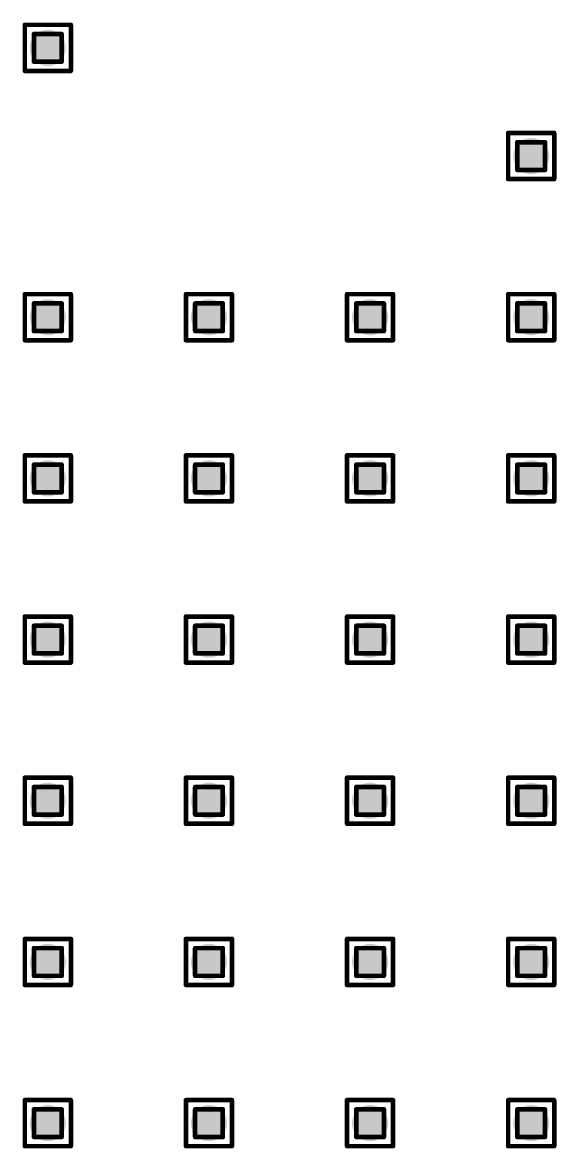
# Model space of a CAD drawing. Header units: millimetres. Extents: x -25 to 478, y -31 to 252.
# Drawn here: x 101.68 to 107.57, y 73.48 to 85.9 of the extents above; entities that cross this region are included whole.
import ezdxf

# ---------------------------------------------------------------- set-up
doc = ezdxf.new("R2010")
doc.units = ezdxf.units.MM
doc.layers.add('DrillDrawing', color=1, linetype='Continuous')
doc.layers.add('ViaHoleLayer', color=16, linetype='Continuous')

msp = doc.modelspace()

# ---------------------------------------------------------------- hatches: boundary and pattern name
at = {"layer": 'ViaHoleLayer'}
h = msp.add_hatch(color=16, dxfattribs=at)
edge = h.paths.add_edge_path()
edge.add_arc((101.956, 85.621), 0.2, 0, 360)
h = msp.add_hatch(color=16, dxfattribs=at)
edge = h.paths.add_edge_path()
edge.add_arc((107.29, 84.428), 0.2, 0, 360)
h = msp.add_hatch(color=16, dxfattribs=at)
edge = h.paths.add_edge_path()
edge.add_arc((101.956, 82.65), 0.2, 0, 360)
h = msp.add_hatch(color=16, dxfattribs=at)
edge = h.paths.add_edge_path()
edge.add_arc((103.734, 82.65), 0.2, 0, 360)
h = msp.add_hatch(color=16, dxfattribs=at)
edge = h.paths.add_edge_path()
edge.add_arc((105.512, 82.65), 0.2, 0, 360)
h = msp.add_hatch(color=16, dxfattribs=at)
edge = h.paths.add_edge_path()
edge.add_arc((107.29, 82.65), 0.2, 0, 360)
h = msp.add_hatch(color=16, dxfattribs=at)
edge = h.paths.add_edge_path()
edge.add_arc((101.956, 80.872), 0.2, 0, 360)
h = msp.add_hatch(color=16, dxfattribs=at)
edge = h.paths.add_edge_path()
edge.add_arc((103.734, 80.872), 0.2, 0, 360)
h = msp.add_hatch(color=16, dxfattribs=at)
edge = h.paths.add_edge_path()
edge.add_arc((105.512, 80.872), 0.2, 0, 360)
h = msp.add_hatch(color=16, dxfattribs=at)
edge = h.paths.add_edge_path()
edge.add_arc((107.29, 80.872), 0.2, 0, 360)
h = msp.add_hatch(color=16, dxfattribs=at)
edge = h.paths.add_edge_path()
edge.add_arc((101.956, 79.094), 0.2, 0, 360)
h = msp.add_hatch(color=16, dxfattribs=at)
edge = h.paths.add_edge_path()
edge.add_arc((103.734, 79.094), 0.2, 0, 360)
h = msp.add_hatch(color=16, dxfattribs=at)
edge = h.paths.add_edge_path()
edge.add_arc((105.512, 79.094), 0.2, 0, 360)
h = msp.add_hatch(color=16, dxfattribs=at)
edge = h.paths.add_edge_path()
edge.add_arc((107.29, 79.094), 0.2, 0, 360)
h = msp.add_hatch(color=16, dxfattribs=at)
edge = h.paths.add_edge_path()
edge.add_arc((101.956, 77.316), 0.2, 0, 360)
h = msp.add_hatch(color=16, dxfattribs=at)
edge = h.paths.add_edge_path()
edge.add_arc((103.734, 77.316), 0.2, 0, 360)
h = msp.add_hatch(color=16, dxfattribs=at)
edge = h.paths.add_edge_path()
edge.add_arc((105.512, 77.316), 0.2, 0, 360)
h = msp.add_hatch(color=16, dxfattribs=at)
edge = h.paths.add_edge_path()
edge.add_arc((107.29, 77.316), 0.2, 0, 360)
h = msp.add_hatch(color=16, dxfattribs=at)
edge = h.paths.add_edge_path()
edge.add_arc((101.956, 75.538), 0.2, 0, 360)
h = msp.add_hatch(color=16, dxfattribs=at)
edge = h.paths.add_edge_path()
edge.add_arc((103.734, 75.538), 0.2, 0, 360)
h = msp.add_hatch(color=16, dxfattribs=at)
edge = h.paths.add_edge_path()
edge.add_arc((105.512, 75.538), 0.2, 0, 360)
h = msp.add_hatch(color=16, dxfattribs=at)
edge = h.paths.add_edge_path()
edge.add_arc((107.29, 75.538), 0.2, 0, 360)
h = msp.add_hatch(color=16, dxfattribs=at)
edge = h.paths.add_edge_path()
edge.add_arc((101.956, 73.76), 0.2, 0, 360)
h = msp.add_hatch(color=16, dxfattribs=at)
edge = h.paths.add_edge_path()
edge.add_arc((103.734, 73.76), 0.2, 0, 360)
h = msp.add_hatch(color=16, dxfattribs=at)
edge = h.paths.add_edge_path()
edge.add_arc((105.512, 73.76), 0.2, 0, 360)
h = msp.add_hatch(color=16, dxfattribs=at)
edge = h.paths.add_edge_path()
edge.add_arc((107.29, 73.76), 0.2, 0, 360)

# ---------------------------------------------------------------- linework, layer by layer
at = {"layer": 'DrillDrawing', "const_width": 0.0508}
for points in [[(101.702, 85.875), (102.21, 85.875)], [(101.702, 85.367), (101.702, 85.875)], [(102.21, 85.367), (102.21, 85.875)], [(101.803, 85.774), (102.108, 85.774)], [(101.803, 85.469), (101.803, 85.774)], [(102.108, 85.469), (102.108, 85.774)], [(101.803, 85.469), (102.108, 85.469)], [(101.702, 85.367), (102.21, 85.367)], [(107.036, 84.682), (107.544, 84.682)], [(107.036, 84.174), (107.036, 84.682)], [(107.137, 84.58), (107.442, 84.58)], [(107.137, 84.275), (107.137, 84.58)], [(107.442, 84.275), (107.442, 84.58)], [(107.544, 84.174), (107.544, 84.682)], [(107.137, 84.275), (107.442, 84.275)], [(107.036, 84.174), (107.544, 84.174)], [(101.702, 82.904), (102.21, 82.904)], [(101.702, 82.396), (101.702, 82.904)], [(102.21, 82.396), (102.21, 82.904)], [(103.48, 82.904), (103.988, 82.904)], [(103.48, 82.396), (103.48, 82.904)], [(103.988, 82.396), (103.988, 82.904)], [(105.258, 82.904), (105.766, 82.904)], [(105.258, 82.396), (105.258, 82.904)], [(105.766, 82.396), (105.766, 82.904)], [(107.036, 82.904), (107.544, 82.904)], [(107.036, 82.396), (107.036, 82.904)], [(107.544, 82.396), (107.544, 82.904)], [(101.803, 82.802), (102.108, 82.802)], [(101.803, 82.497), (101.803, 82.802)], [(102.108, 82.497), (102.108, 82.802)], [(103.581, 82.802), (103.886, 82.802)], [(103.581, 82.497), (103.581, 82.802)], [(103.886, 82.497), (103.886, 82.802)], [(105.359, 82.802), (105.664, 82.802)], [(105.359, 82.497), (105.359, 82.802)], [(105.664, 82.497), (105.664, 82.802)], [(107.137, 82.802), (107.442, 82.802)], [(107.137, 82.497), (107.137, 82.802)], [(107.442, 82.497), (107.442, 82.802)], [(101.803, 82.497), (102.108, 82.497)], [(103.581, 82.497), (103.886, 82.497)], [(105.359, 82.497), (105.664, 82.497)], [(107.137, 82.497), (107.442, 82.497)], [(101.702, 82.396), (102.21, 82.396)], [(103.48, 82.396), (103.988, 82.396)], [(105.258, 82.396), (105.766, 82.396)], [(107.036, 82.396), (107.544, 82.396)], [(101.702, 81.126), (102.21, 81.126)], [(101.702, 80.618), (101.702, 81.126)], [(102.21, 80.618), (102.21, 81.126)], [(103.48, 81.126), (103.988, 81.126)], [(103.48, 80.618), (103.48, 81.126)], [(103.988, 80.618), (103.988, 81.126)], [(105.258, 81.126), (105.766, 81.126)], [(105.258, 80.618), (105.258, 81.126)], [(105.766, 80.618), (105.766, 81.126)], [(107.036, 81.126), (107.544, 81.126)], [(107.036, 80.618), (107.036, 81.126)], [(107.544, 80.618), (107.544, 81.126)], [(101.803, 81.024), (102.108, 81.024)], [(101.803, 80.719), (101.803, 81.024)], [(102.108, 80.719), (102.108, 81.024)], [(103.581, 81.024), (103.886, 81.024)], [(103.581, 80.719), (103.581, 81.024)], [(103.886, 80.719), (103.886, 81.024)], [(105.359, 81.024), (105.664, 81.024)], [(105.359, 80.719), (105.359, 81.024)], [(105.664, 80.719), (105.664, 81.024)], [(107.137, 81.024), (107.442, 81.024)], [(107.137, 80.719), (107.137, 81.024)], [(107.442, 80.719), (107.442, 81.024)], [(101.803, 80.719), (102.108, 80.719)], [(103.581, 80.719), (103.886, 80.719)], [(105.359, 80.719), (105.664, 80.719)], [(107.137, 80.719), (107.442, 80.719)], [(101.702, 80.618), (102.21, 80.618)], [(103.48, 80.618), (103.988, 80.618)], [(105.258, 80.618), (105.766, 80.618)], [(107.036, 80.618), (107.544, 80.618)], [(101.702, 79.348), (102.21, 79.348)], [(101.702, 78.84), (101.702, 79.348)], [(102.21, 78.84), (102.21, 79.348)], [(103.48, 79.348), (103.988, 79.348)], [(103.48, 78.84), (103.48, 79.348)], [(103.988, 78.84), (103.988, 79.348)], [(105.258, 79.348), (105.766, 79.348)], [(105.258, 78.84), (105.258, 79.348)], [(105.766, 78.84), (105.766, 79.348)], [(107.036, 79.348), (107.544, 79.348)], [(107.036, 78.84), (107.036, 79.348)], [(107.544, 78.84), (107.544, 79.348)], [(101.803, 79.246), (102.108, 79.246)], [(101.803, 78.941), (101.803, 79.246)], [(102.108, 78.941), (102.108, 79.246)], [(103.581, 79.246), (103.886, 79.246)], [(103.581, 78.941), (103.581, 79.246)], [(103.886, 78.941), (103.886, 79.246)], [(105.359, 79.246), (105.664, 79.246)], [(105.359, 78.941), (105.359, 79.246)], [(105.664, 78.941), (105.664, 79.246)], [(107.137, 79.246), (107.442, 79.246)], [(107.137, 78.941), (107.137, 79.246)], [(107.442, 78.941), (107.442, 79.246)], [(101.803, 78.941), (102.108, 78.941)], [(103.581, 78.941), (103.886, 78.941)], [(105.359, 78.941), (105.664, 78.941)], [(107.137, 78.941), (107.442, 78.941)], [(101.702, 78.84), (102.21, 78.84)], [(103.48, 78.84), (103.988, 78.84)], [(105.258, 78.84), (105.766, 78.84)], [(107.036, 78.84), (107.544, 78.84)], [(101.702, 77.57), (102.21, 77.57)], [(101.702, 77.062), (101.702, 77.57)], [(102.21, 77.062), (102.21, 77.57)], [(103.48, 77.57), (103.988, 77.57)], [(103.48, 77.062), (103.48, 77.57)], [(103.988, 77.062), (103.988, 77.57)], [(105.258, 77.57), (105.766, 77.57)], [(105.258, 77.062), (105.258, 77.57)], [(105.766, 77.062), (105.766, 77.57)], [(107.036, 77.57), (107.544, 77.57)], [(107.036, 77.062), (107.036, 77.57)], [(107.544, 77.062), (107.544, 77.57)], [(101.803, 77.468), (102.108, 77.468)], [(101.803, 77.163), (101.803, 77.468)], [(102.108, 77.163), (102.108, 77.468)], [(103.581, 77.468), (103.886, 77.468)], [(103.581, 77.163), (103.581, 77.468)], [(103.886, 77.163), (103.886, 77.468)], [(105.359, 77.468), (105.664, 77.468)], [(105.359, 77.163), (105.359, 77.468)], [(105.664, 77.163), (105.664, 77.468)], [(107.137, 77.468), (107.442, 77.468)], [(107.137, 77.163), (107.137, 77.468)], [(107.442, 77.163), (107.442, 77.468)], [(101.803, 77.163), (102.108, 77.163)], [(103.581, 77.163), (103.886, 77.163)], [(105.359, 77.163), (105.664, 77.163)], [(107.137, 77.163), (107.442, 77.163)], [(101.702, 77.062), (102.21, 77.062)], [(103.48, 77.062), (103.988, 77.062)], [(105.258, 77.062), (105.766, 77.062)], [(107.036, 77.062), (107.544, 77.062)], [(101.702, 75.792), (102.21, 75.792)], [(101.702, 75.284), (101.702, 75.792)], [(102.21, 75.284), (102.21, 75.792)], [(103.48, 75.792), (103.988, 75.792)], [(103.48, 75.284), (103.48, 75.792)], [(103.988, 75.284), (103.988, 75.792)], [(105.258, 75.792), (105.766, 75.792)], [(105.258, 75.284), (105.258, 75.792)], [(105.766, 75.284), (105.766, 75.792)], [(107.036, 75.792), (107.544, 75.792)], [(107.036, 75.284), (107.036, 75.792)], [(107.544, 75.284), (107.544, 75.792)], [(101.803, 75.69), (102.108, 75.69)], [(101.803, 75.385), (101.803, 75.69)], [(102.108, 75.385), (102.108, 75.69)], [(103.581, 75.69), (103.886, 75.69)], [(103.581, 75.385), (103.581, 75.69)], [(103.886, 75.385), (103.886, 75.69)], [(105.359, 75.69), (105.664, 75.69)], [(105.359, 75.385), (105.359, 75.69)], [(105.664, 75.385), (105.664, 75.69)], [(107.137, 75.69), (107.442, 75.69)], [(107.137, 75.385), (107.137, 75.69)], [(107.442, 75.385), (107.442, 75.69)], [(101.803, 75.385), (102.108, 75.385)], [(103.581, 75.385), (103.886, 75.385)], [(105.359, 75.385), (105.664, 75.385)], [(107.137, 75.385), (107.442, 75.385)], [(101.702, 75.284), (102.21, 75.284)], [(103.48, 75.284), (103.988, 75.284)], [(105.258, 75.284), (105.766, 75.284)], [(107.036, 75.284), (107.544, 75.284)], [(101.702, 74.014), (102.21, 74.014)], [(101.702, 73.506), (101.702, 74.014)], [(102.21, 73.506), (102.21, 74.014)], [(103.48, 74.014), (103.988, 74.014)], [(103.48, 73.506), (103.48, 74.014)], [(103.988, 73.506), (103.988, 74.014)], [(105.258, 74.014), (105.766, 74.014)], [(105.258, 73.506), (105.258, 74.014)], [(105.766, 73.506), (105.766, 74.014)], [(107.036, 74.014), (107.544, 74.014)], [(107.036, 73.506), (107.036, 74.014)], [(107.544, 73.506), (107.544, 74.014)], [(101.803, 73.912), (102.108, 73.912)], [(101.803, 73.607), (101.803, 73.912)], [(102.108, 73.607), (102.108, 73.912)], [(103.581, 73.912), (103.886, 73.912)], [(103.581, 73.607), (103.581, 73.912)], [(103.886, 73.607), (103.886, 73.912)], [(105.359, 73.912), (105.664, 73.912)], [(105.359, 73.607), (105.359, 73.912)], [(105.664, 73.607), (105.664, 73.912)], [(107.137, 73.912), (107.442, 73.912)], [(107.137, 73.607), (107.137, 73.912)], [(107.442, 73.607), (107.442, 73.912)], [(101.702, 73.506), (102.21, 73.506)], [(101.803, 73.607), (102.108, 73.607)], [(103.48, 73.506), (103.988, 73.506)], [(103.581, 73.607), (103.886, 73.607)], [(105.258, 73.506), (105.766, 73.506)], [(105.359, 73.607), (105.664, 73.607)], [(107.036, 73.506), (107.544, 73.506)], [(107.137, 73.607), (107.442, 73.607)]]:
    msp.add_lwpolyline(points, dxfattribs=at)
at = {"layer": 'DrillDrawing', "const_width": 0.0254}
for points in [[(101.689, 85.875, 1), (101.714, 85.875, 1)], [(101.689, 85.875, 1), (101.714, 85.875, 1)], [(102.197, 85.875, 1), (102.222, 85.875, 1)], [(102.197, 85.875, 1), (102.222, 85.875, 1)], [(101.79, 85.774, 1), (101.816, 85.774, 1)], [(101.79, 85.774, 1), (101.816, 85.774, 1)], [(102.095, 85.774, 1), (102.121, 85.774, 1)], [(102.095, 85.774, 1), (102.121, 85.774, 1)], [(101.79, 85.469, 1), (101.816, 85.469, 1)], [(101.79, 85.469, 1), (101.816, 85.469, 1)], [(102.095, 85.469, 1), (102.121, 85.469, 1)], [(102.095, 85.469, 1), (102.121, 85.469, 1)], [(101.689, 85.367, 1), (101.714, 85.367, 1)], [(101.689, 85.367, 1), (101.714, 85.367, 1)], [(102.197, 85.367, 1), (102.222, 85.367, 1)], [(102.197, 85.367, 1), (102.222, 85.367, 1)], [(107.023, 84.682, 1), (107.048, 84.682, 1)], [(107.023, 84.682, 1), (107.048, 84.682, 1)], [(107.124, 84.58, 1), (107.15, 84.58, 1)], [(107.124, 84.58, 1), (107.15, 84.58, 1)], [(107.429, 84.58, 1), (107.455, 84.58, 1)], [(107.429, 84.58, 1), (107.455, 84.58, 1)], [(107.531, 84.682, 1), (107.556, 84.682, 1)], [(107.531, 84.682, 1), (107.556, 84.682, 1)], [(107.124, 84.275, 1), (107.15, 84.275, 1)], [(107.124, 84.275, 1), (107.15, 84.275, 1)], [(107.429, 84.275, 1), (107.455, 84.275, 1)], [(107.429, 84.275, 1), (107.455, 84.275, 1)], [(107.023, 84.174, 1), (107.048, 84.174, 1)], [(107.023, 84.174, 1), (107.048, 84.174, 1)], [(107.531, 84.174, 1), (107.556, 84.174, 1)], [(107.531, 84.174, 1), (107.556, 84.174, 1)], [(101.689, 82.904, 1), (101.714, 82.904, 1)], [(101.689, 82.904, 1), (101.714, 82.904, 1)], [(102.197, 82.904, 1), (102.222, 82.904, 1)], [(102.197, 82.904, 1), (102.222, 82.904, 1)], [(103.467, 82.904, 1), (103.492, 82.904, 1)], [(103.467, 82.904, 1), (103.492, 82.904, 1)], [(103.975, 82.904, 1), (104, 82.904, 1)], [(103.975, 82.904, 1), (104, 82.904, 1)], [(105.245, 82.904, 1), (105.27, 82.904, 1)], [(105.245, 82.904, 1), (105.27, 82.904, 1)], [(105.753, 82.904, 1), (105.778, 82.904, 1)], [(105.753, 82.904, 1), (105.778, 82.904, 1)], [(107.023, 82.904, 1), (107.048, 82.904, 1)], [(107.023, 82.904, 1), (107.048, 82.904, 1)], [(107.531, 82.904, 1), (107.556, 82.904, 1)], [(107.531, 82.904, 1), (107.556, 82.904, 1)], [(101.79, 82.802, 1), (101.816, 82.802, 1)], [(101.79, 82.802, 1), (101.816, 82.802, 1)], [(102.095, 82.802, 1), (102.121, 82.802, 1)], [(102.095, 82.802, 1), (102.121, 82.802, 1)], [(103.569, 82.802, 1), (103.594, 82.802, 1)], [(103.569, 82.802, 1), (103.594, 82.802, 1)], [(103.873, 82.802, 1), (103.899, 82.802, 1)], [(103.873, 82.802, 1), (103.899, 82.802, 1)], [(105.347, 82.802, 1), (105.372, 82.802, 1)], [(105.347, 82.802, 1), (105.372, 82.802, 1)], [(105.651, 82.802, 1), (105.677, 82.802, 1)], [(105.651, 82.802, 1), (105.677, 82.802, 1)], [(107.124, 82.802, 1), (107.15, 82.802, 1)], [(107.124, 82.802, 1), (107.15, 82.802, 1)], [(107.429, 82.802, 1), (107.455, 82.802, 1)], [(107.429, 82.802, 1), (107.455, 82.802, 1)], [(101.79, 82.497, 1), (101.816, 82.497, 1)], [(101.79, 82.497, 1), (101.816, 82.497, 1)], [(102.095, 82.497, 1), (102.121, 82.497, 1)], [(102.095, 82.497, 1), (102.121, 82.497, 1)], [(103.569, 82.497, 1), (103.594, 82.497, 1)], [(103.569, 82.497, 1), (103.594, 82.497, 1)], [(103.873, 82.497, 1), (103.899, 82.497, 1)], [(103.873, 82.497, 1), (103.899, 82.497, 1)], [(105.347, 82.497, 1), (105.372, 82.497, 1)], [(105.347, 82.497, 1), (105.372, 82.497, 1)], [(105.651, 82.497, 1), (105.677, 82.497, 1)], [(105.651, 82.497, 1), (105.677, 82.497, 1)], [(107.124, 82.497, 1), (107.15, 82.497, 1)], [(107.124, 82.497, 1), (107.15, 82.497, 1)], [(107.429, 82.497, 1), (107.455, 82.497, 1)], [(107.429, 82.497, 1), (107.455, 82.497, 1)], [(101.689, 82.396, 1), (101.714, 82.396, 1)], [(101.689, 82.396, 1), (101.714, 82.396, 1)], [(102.197, 82.396, 1), (102.222, 82.396, 1)], [(102.197, 82.396, 1), (102.222, 82.396, 1)], [(103.467, 82.396, 1), (103.492, 82.396, 1)], [(103.467, 82.396, 1), (103.492, 82.396, 1)], [(103.975, 82.396, 1), (104, 82.396, 1)], [(103.975, 82.396, 1), (104, 82.396, 1)], [(105.245, 82.396, 1), (105.27, 82.396, 1)], [(105.245, 82.396, 1), (105.27, 82.396, 1)], [(105.753, 82.396, 1), (105.778, 82.396, 1)], [(105.753, 82.396, 1), (105.778, 82.396, 1)], [(107.023, 82.396, 1), (107.048, 82.396, 1)], [(107.023, 82.396, 1), (107.048, 82.396, 1)], [(107.531, 82.396, 1), (107.556, 82.396, 1)], [(107.531, 82.396, 1), (107.556, 82.396, 1)], [(101.689, 81.126, 1), (101.714, 81.126, 1)], [(101.689, 81.126, 1), (101.714, 81.126, 1)], [(102.197, 81.126, 1), (102.222, 81.126, 1)], [(102.197, 81.126, 1), (102.222, 81.126, 1)], [(103.467, 81.126, 1), (103.492, 81.126, 1)], [(103.467, 81.126, 1), (103.492, 81.126, 1)], [(103.975, 81.126, 1), (104, 81.126, 1)], [(103.975, 81.126, 1), (104, 81.126, 1)], [(105.245, 81.126, 1), (105.27, 81.126, 1)], [(105.245, 81.126, 1), (105.27, 81.126, 1)], [(105.753, 81.126, 1), (105.778, 81.126, 1)], [(105.753, 81.126, 1), (105.778, 81.126, 1)], [(107.023, 81.126, 1), (107.048, 81.126, 1)], [(107.023, 81.126, 1), (107.048, 81.126, 1)], [(107.531, 81.126, 1), (107.556, 81.126, 1)], [(107.531, 81.126, 1), (107.556, 81.126, 1)], [(101.79, 81.024, 1), (101.816, 81.024, 1)], [(101.79, 81.024, 1), (101.816, 81.024, 1)], [(102.095, 81.024, 1), (102.121, 81.024, 1)], [(102.095, 81.024, 1), (102.121, 81.024, 1)], [(103.569, 81.024, 1), (103.594, 81.024, 1)], [(103.569, 81.024, 1), (103.594, 81.024, 1)], [(103.873, 81.024, 1), (103.899, 81.024, 1)], [(103.873, 81.024, 1), (103.899, 81.024, 1)], [(105.347, 81.024, 1), (105.372, 81.024, 1)], [(105.347, 81.024, 1), (105.372, 81.024, 1)], [(105.651, 81.024, 1), (105.677, 81.024, 1)], [(105.651, 81.024, 1), (105.677, 81.024, 1)], [(107.124, 81.024, 1), (107.15, 81.024, 1)], [(107.124, 81.024, 1), (107.15, 81.024, 1)], [(107.429, 81.024, 1), (107.455, 81.024, 1)], [(107.429, 81.024, 1), (107.455, 81.024, 1)], [(101.79, 80.719, 1), (101.816, 80.719, 1)], [(101.79, 80.719, 1), (101.816, 80.719, 1)], [(102.095, 80.719, 1), (102.121, 80.719, 1)], [(102.095, 80.719, 1), (102.121, 80.719, 1)], [(103.569, 80.719, 1), (103.594, 80.719, 1)], [(103.569, 80.719, 1), (103.594, 80.719, 1)], [(103.873, 80.719, 1), (103.899, 80.719, 1)], [(103.873, 80.719, 1), (103.899, 80.719, 1)], [(105.347, 80.719, 1), (105.372, 80.719, 1)], [(105.347, 80.719, 1), (105.372, 80.719, 1)], [(105.651, 80.719, 1), (105.677, 80.719, 1)], [(105.651, 80.719, 1), (105.677, 80.719, 1)], [(107.124, 80.719, 1), (107.15, 80.719, 1)], [(107.124, 80.719, 1), (107.15, 80.719, 1)], [(107.429, 80.719, 1), (107.455, 80.719, 1)], [(107.429, 80.719, 1), (107.455, 80.719, 1)], [(101.689, 80.618, 1), (101.714, 80.618, 1)], [(101.689, 80.618, 1), (101.714, 80.618, 1)], [(102.197, 80.618, 1), (102.222, 80.618, 1)], [(102.197, 80.618, 1), (102.222, 80.618, 1)], [(103.467, 80.618, 1), (103.492, 80.618, 1)], [(103.467, 80.618, 1), (103.492, 80.618, 1)], [(103.975, 80.618, 1), (104, 80.618, 1)], [(103.975, 80.618, 1), (104, 80.618, 1)], [(105.245, 80.618, 1), (105.27, 80.618, 1)], [(105.245, 80.618, 1), (105.27, 80.618, 1)], [(105.753, 80.618, 1), (105.778, 80.618, 1)], [(105.753, 80.618, 1), (105.778, 80.618, 1)], [(107.023, 80.618, 1), (107.048, 80.618, 1)], [(107.023, 80.618, 1), (107.048, 80.618, 1)], [(107.531, 80.618, 1), (107.556, 80.618, 1)], [(107.531, 80.618, 1), (107.556, 80.618, 1)], [(101.689, 79.348, 1), (101.714, 79.348, 1)], [(101.689, 79.348, 1), (101.714, 79.348, 1)], [(102.197, 79.348, 1), (102.222, 79.348, 1)], [(102.197, 79.348, 1), (102.222, 79.348, 1)], [(103.467, 79.348, 1), (103.492, 79.348, 1)], [(103.467, 79.348, 1), (103.492, 79.348, 1)], [(103.975, 79.348, 1), (104, 79.348, 1)], [(103.975, 79.348, 1), (104, 79.348, 1)], [(105.245, 79.348, 1), (105.27, 79.348, 1)], [(105.245, 79.348, 1), (105.27, 79.348, 1)], [(105.753, 79.348, 1), (105.778, 79.348, 1)], [(105.753, 79.348, 1), (105.778, 79.348, 1)], [(107.023, 79.348, 1), (107.048, 79.348, 1)], [(107.023, 79.348, 1), (107.048, 79.348, 1)], [(107.531, 79.348, 1), (107.556, 79.348, 1)], [(107.531, 79.348, 1), (107.556, 79.348, 1)], [(101.79, 79.246, 1), (101.816, 79.246, 1)], [(101.79, 79.246, 1), (101.816, 79.246, 1)], [(102.095, 79.246, 1), (102.121, 79.246, 1)], [(102.095, 79.246, 1), (102.121, 79.246, 1)], [(103.569, 79.246, 1), (103.594, 79.246, 1)], [(103.569, 79.246, 1), (103.594, 79.246, 1)], [(103.873, 79.246, 1), (103.899, 79.246, 1)], [(103.873, 79.246, 1), (103.899, 79.246, 1)], [(105.347, 79.246, 1), (105.372, 79.246, 1)], [(105.347, 79.246, 1), (105.372, 79.246, 1)], [(105.651, 79.246, 1), (105.677, 79.246, 1)], [(105.651, 79.246, 1), (105.677, 79.246, 1)], [(107.124, 79.246, 1), (107.15, 79.246, 1)], [(107.124, 79.246, 1), (107.15, 79.246, 1)], [(107.429, 79.246, 1), (107.455, 79.246, 1)], [(107.429, 79.246, 1), (107.455, 79.246, 1)], [(101.79, 78.941, 1), (101.816, 78.941, 1)], [(101.79, 78.941, 1), (101.816, 78.941, 1)], [(102.095, 78.941, 1), (102.121, 78.941, 1)], [(102.095, 78.941, 1), (102.121, 78.941, 1)], [(103.569, 78.941, 1), (103.594, 78.941, 1)], [(103.569, 78.941, 1), (103.594, 78.941, 1)], [(103.873, 78.941, 1), (103.899, 78.941, 1)], [(103.873, 78.941, 1), (103.899, 78.941, 1)], [(105.347, 78.941, 1), (105.372, 78.941, 1)], [(105.347, 78.941, 1), (105.372, 78.941, 1)], [(105.651, 78.941, 1), (105.677, 78.941, 1)], [(105.651, 78.941, 1), (105.677, 78.941, 1)], [(107.124, 78.941, 1), (107.15, 78.941, 1)], [(107.124, 78.941, 1), (107.15, 78.941, 1)], [(107.429, 78.941, 1), (107.455, 78.941, 1)], [(107.429, 78.941, 1), (107.455, 78.941, 1)], [(101.689, 78.84, 1), (101.714, 78.84, 1)], [(101.689, 78.84, 1), (101.714, 78.84, 1)], [(102.197, 78.84, 1), (102.222, 78.84, 1)], [(102.197, 78.84, 1), (102.222, 78.84, 1)], [(103.467, 78.84, 1), (103.492, 78.84, 1)], [(103.467, 78.84, 1), (103.492, 78.84, 1)], [(103.975, 78.84, 1), (104, 78.84, 1)], [(103.975, 78.84, 1), (104, 78.84, 1)], [(105.245, 78.84, 1), (105.27, 78.84, 1)], [(105.245, 78.84, 1), (105.27, 78.84, 1)], [(105.753, 78.84, 1), (105.778, 78.84, 1)], [(105.753, 78.84, 1), (105.778, 78.84, 1)], [(107.023, 78.84, 1), (107.048, 78.84, 1)], [(107.023, 78.84, 1), (107.048, 78.84, 1)], [(107.531, 78.84, 1), (107.556, 78.84, 1)], [(107.531, 78.84, 1), (107.556, 78.84, 1)], [(101.689, 77.57, 1), (101.714, 77.57, 1)], [(101.689, 77.57, 1), (101.714, 77.57, 1)], [(102.197, 77.57, 1), (102.222, 77.57, 1)], [(102.197, 77.57, 1), (102.222, 77.57, 1)], [(103.467, 77.57, 1), (103.492, 77.57, 1)], [(103.467, 77.57, 1), (103.492, 77.57, 1)], [(103.975, 77.57, 1), (104, 77.57, 1)], [(103.975, 77.57, 1), (104, 77.57, 1)], [(105.245, 77.57, 1), (105.27, 77.57, 1)], [(105.245, 77.57, 1), (105.27, 77.57, 1)], [(105.753, 77.57, 1), (105.778, 77.57, 1)], [(105.753, 77.57, 1), (105.778, 77.57, 1)], [(107.023, 77.57, 1), (107.048, 77.57, 1)], [(107.023, 77.57, 1), (107.048, 77.57, 1)], [(107.531, 77.57, 1), (107.556, 77.57, 1)], [(107.531, 77.57, 1), (107.556, 77.57, 1)], [(101.79, 77.468, 1), (101.816, 77.468, 1)], [(101.79, 77.468, 1), (101.816, 77.468, 1)], [(102.095, 77.468, 1), (102.121, 77.468, 1)], [(102.095, 77.468, 1), (102.121, 77.468, 1)], [(103.569, 77.468, 1), (103.594, 77.468, 1)], [(103.569, 77.468, 1), (103.594, 77.468, 1)], [(103.873, 77.468, 1), (103.899, 77.468, 1)], [(103.873, 77.468, 1), (103.899, 77.468, 1)], [(105.347, 77.468, 1), (105.372, 77.468, 1)], [(105.347, 77.468, 1), (105.372, 77.468, 1)], [(105.651, 77.468, 1), (105.677, 77.468, 1)], [(105.651, 77.468, 1), (105.677, 77.468, 1)], [(107.124, 77.468, 1), (107.15, 77.468, 1)], [(107.124, 77.468, 1), (107.15, 77.468, 1)], [(107.429, 77.468, 1), (107.455, 77.468, 1)], [(107.429, 77.468, 1), (107.455, 77.468, 1)], [(101.79, 77.163, 1), (101.816, 77.163, 1)], [(101.79, 77.163, 1), (101.816, 77.163, 1)], [(102.095, 77.163, 1), (102.121, 77.163, 1)], [(102.095, 77.163, 1), (102.121, 77.163, 1)], [(103.569, 77.163, 1), (103.594, 77.163, 1)], [(103.569, 77.163, 1), (103.594, 77.163, 1)], [(103.873, 77.163, 1), (103.899, 77.163, 1)], [(103.873, 77.163, 1), (103.899, 77.163, 1)], [(105.347, 77.163, 1), (105.372, 77.163, 1)], [(105.347, 77.163, 1), (105.372, 77.163, 1)], [(105.651, 77.163, 1), (105.677, 77.163, 1)], [(105.651, 77.163, 1), (105.677, 77.163, 1)], [(107.124, 77.163, 1), (107.15, 77.163, 1)], [(107.124, 77.163, 1), (107.15, 77.163, 1)], [(107.429, 77.163, 1), (107.455, 77.163, 1)], [(107.429, 77.163, 1), (107.455, 77.163, 1)], [(101.689, 77.062, 1), (101.714, 77.062, 1)], [(101.689, 77.062, 1), (101.714, 77.062, 1)], [(102.197, 77.062, 1), (102.222, 77.062, 1)], [(102.197, 77.062, 1), (102.222, 77.062, 1)], [(103.467, 77.062, 1), (103.492, 77.062, 1)], [(103.467, 77.062, 1), (103.492, 77.062, 1)], [(103.975, 77.062, 1), (104, 77.062, 1)], [(103.975, 77.062, 1), (104, 77.062, 1)], [(105.245, 77.062, 1), (105.27, 77.062, 1)], [(105.245, 77.062, 1), (105.27, 77.062, 1)], [(105.753, 77.062, 1), (105.778, 77.062, 1)], [(105.753, 77.062, 1), (105.778, 77.062, 1)], [(107.023, 77.062, 1), (107.048, 77.062, 1)], [(107.023, 77.062, 1), (107.048, 77.062, 1)], [(107.531, 77.062, 1), (107.556, 77.062, 1)], [(107.531, 77.062, 1), (107.556, 77.062, 1)], [(101.689, 75.792, 1), (101.714, 75.792, 1)], [(101.689, 75.792, 1), (101.714, 75.792, 1)], [(102.197, 75.792, 1), (102.222, 75.792, 1)], [(102.197, 75.792, 1), (102.222, 75.792, 1)], [(103.467, 75.792, 1), (103.492, 75.792, 1)], [(103.467, 75.792, 1), (103.492, 75.792, 1)], [(103.975, 75.792, 1), (104, 75.792, 1)], [(103.975, 75.792, 1), (104, 75.792, 1)], [(105.245, 75.792, 1), (105.27, 75.792, 1)], [(105.245, 75.792, 1), (105.27, 75.792, 1)], [(105.753, 75.792, 1), (105.778, 75.792, 1)], [(105.753, 75.792, 1), (105.778, 75.792, 1)], [(107.023, 75.792, 1), (107.048, 75.792, 1)], [(107.023, 75.792, 1), (107.048, 75.792, 1)], [(107.531, 75.792, 1), (107.556, 75.792, 1)], [(107.531, 75.792, 1), (107.556, 75.792, 1)], [(101.79, 75.69, 1), (101.816, 75.69, 1)], [(101.79, 75.69, 1), (101.816, 75.69, 1)], [(102.095, 75.69, 1), (102.121, 75.69, 1)], [(102.095, 75.69, 1), (102.121, 75.69, 1)], [(103.569, 75.69, 1), (103.594, 75.69, 1)], [(103.569, 75.69, 1), (103.594, 75.69, 1)], [(103.873, 75.69, 1), (103.899, 75.69, 1)], [(103.873, 75.69, 1), (103.899, 75.69, 1)], [(105.347, 75.69, 1), (105.372, 75.69, 1)], [(105.347, 75.69, 1), (105.372, 75.69, 1)], [(105.651, 75.69, 1), (105.677, 75.69, 1)], [(105.651, 75.69, 1), (105.677, 75.69, 1)], [(107.124, 75.69, 1), (107.15, 75.69, 1)], [(107.124, 75.69, 1), (107.15, 75.69, 1)], [(107.429, 75.69, 1), (107.455, 75.69, 1)], [(107.429, 75.69, 1), (107.455, 75.69, 1)], [(101.79, 75.385, 1), (101.816, 75.385, 1)], [(101.79, 75.385, 1), (101.816, 75.385, 1)], [(102.095, 75.385, 1), (102.121, 75.385, 1)], [(102.095, 75.385, 1), (102.121, 75.385, 1)], [(103.569, 75.385, 1), (103.594, 75.385, 1)], [(103.569, 75.385, 1), (103.594, 75.385, 1)], [(103.873, 75.385, 1), (103.899, 75.385, 1)], [(103.873, 75.385, 1), (103.899, 75.385, 1)], [(105.347, 75.385, 1), (105.372, 75.385, 1)], [(105.347, 75.385, 1), (105.372, 75.385, 1)], [(105.651, 75.385, 1), (105.677, 75.385, 1)], [(105.651, 75.385, 1), (105.677, 75.385, 1)], [(107.124, 75.385, 1), (107.15, 75.385, 1)], [(107.124, 75.385, 1), (107.15, 75.385, 1)], [(107.429, 75.385, 1), (107.455, 75.385, 1)], [(107.429, 75.385, 1), (107.455, 75.385, 1)], [(101.689, 75.284, 1), (101.714, 75.284, 1)], [(101.689, 75.284, 1), (101.714, 75.284, 1)], [(102.197, 75.284, 1), (102.222, 75.284, 1)], [(102.197, 75.284, 1), (102.222, 75.284, 1)], [(103.467, 75.284, 1), (103.492, 75.284, 1)], [(103.467, 75.284, 1), (103.492, 75.284, 1)], [(103.975, 75.284, 1), (104, 75.284, 1)], [(103.975, 75.284, 1), (104, 75.284, 1)], [(105.245, 75.284, 1), (105.27, 75.284, 1)], [(105.245, 75.284, 1), (105.27, 75.284, 1)], [(105.753, 75.284, 1), (105.778, 75.284, 1)], [(105.753, 75.284, 1), (105.778, 75.284, 1)], [(107.023, 75.284, 1), (107.048, 75.284, 1)], [(107.023, 75.284, 1), (107.048, 75.284, 1)], [(107.531, 75.284, 1), (107.556, 75.284, 1)], [(107.531, 75.284, 1), (107.556, 75.284, 1)], [(101.689, 74.014, 1), (101.714, 74.014, 1)], [(101.689, 74.014, 1), (101.714, 74.014, 1)], [(102.197, 74.014, 1), (102.222, 74.014, 1)], [(102.197, 74.014, 1), (102.222, 74.014, 1)], [(103.467, 74.014, 1), (103.492, 74.014, 1)], [(103.467, 74.014, 1), (103.492, 74.014, 1)], [(103.975, 74.014, 1), (104, 74.014, 1)], [(103.975, 74.014, 1), (104, 74.014, 1)], [(105.245, 74.014, 1), (105.27, 74.014, 1)], [(105.245, 74.014, 1), (105.27, 74.014, 1)], [(105.753, 74.014, 1), (105.778, 74.014, 1)], [(105.753, 74.014, 1), (105.778, 74.014, 1)], [(107.023, 74.014, 1), (107.048, 74.014, 1)], [(107.023, 74.014, 1), (107.048, 74.014, 1)], [(107.531, 74.014, 1), (107.556, 74.014, 1)], [(107.531, 74.014, 1), (107.556, 74.014, 1)], [(101.79, 73.912, 1), (101.816, 73.912, 1)], [(101.79, 73.912, 1), (101.816, 73.912, 1)], [(102.095, 73.912, 1), (102.121, 73.912, 1)], [(102.095, 73.912, 1), (102.121, 73.912, 1)], [(103.569, 73.912, 1), (103.594, 73.912, 1)], [(103.569, 73.912, 1), (103.594, 73.912, 1)], [(103.873, 73.912, 1), (103.899, 73.912, 1)], [(103.873, 73.912, 1), (103.899, 73.912, 1)], [(105.347, 73.912, 1), (105.372, 73.912, 1)], [(105.347, 73.912, 1), (105.372, 73.912, 1)], [(105.651, 73.912, 1), (105.677, 73.912, 1)], [(105.651, 73.912, 1), (105.677, 73.912, 1)], [(107.124, 73.912, 1), (107.15, 73.912, 1)], [(107.124, 73.912, 1), (107.15, 73.912, 1)], [(107.429, 73.912, 1), (107.455, 73.912, 1)], [(107.429, 73.912, 1), (107.455, 73.912, 1)], [(101.689, 73.506, 1), (101.714, 73.506, 1)], [(101.689, 73.506, 1), (101.714, 73.506, 1)], [(101.79, 73.607, 1), (101.816, 73.607, 1)], [(101.79, 73.607, 1), (101.816, 73.607, 1)], [(102.095, 73.607, 1), (102.121, 73.607, 1)], [(102.095, 73.607, 1), (102.121, 73.607, 1)], [(102.197, 73.506, 1), (102.222, 73.506, 1)], [(102.197, 73.506, 1), (102.222, 73.506, 1)], [(103.467, 73.506, 1), (103.492, 73.506, 1)], [(103.467, 73.506, 1), (103.492, 73.506, 1)], [(103.569, 73.607, 1), (103.594, 73.607, 1)], [(103.569, 73.607, 1), (103.594, 73.607, 1)], [(103.873, 73.607, 1), (103.899, 73.607, 1)], [(103.873, 73.607, 1), (103.899, 73.607, 1)], [(103.975, 73.506, 1), (104, 73.506, 1)], [(103.975, 73.506, 1), (104, 73.506, 1)], [(105.245, 73.506, 1), (105.27, 73.506, 1)], [(105.245, 73.506, 1), (105.27, 73.506, 1)], [(105.347, 73.607, 1), (105.372, 73.607, 1)], [(105.347, 73.607, 1), (105.372, 73.607, 1)], [(105.651, 73.607, 1), (105.677, 73.607, 1)], [(105.651, 73.607, 1), (105.677, 73.607, 1)], [(105.753, 73.506, 1), (105.778, 73.506, 1)], [(105.753, 73.506, 1), (105.778, 73.506, 1)], [(107.023, 73.506, 1), (107.048, 73.506, 1)], [(107.023, 73.506, 1), (107.048, 73.506, 1)], [(107.124, 73.607, 1), (107.15, 73.607, 1)], [(107.124, 73.607, 1), (107.15, 73.607, 1)], [(107.429, 73.607, 1), (107.455, 73.607, 1)], [(107.429, 73.607, 1), (107.455, 73.607, 1)], [(107.531, 73.506, 1), (107.556, 73.506, 1)], [(107.531, 73.506, 1), (107.556, 73.506, 1)]]:
    msp.add_lwpolyline(points, format="xyb", close=True, dxfattribs=at)

doc.saveas('drawing.dxf')
